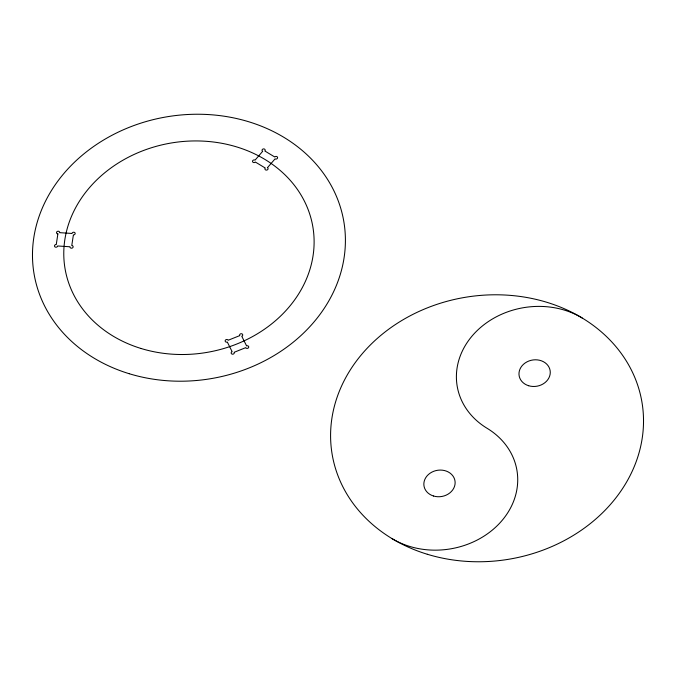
<?xml version="1.0" encoding="UTF-8"?>
<svg xmlns="http://www.w3.org/2000/svg" width="676" height="676" viewBox="0 0 676 676"><rect width="100%" height="100%" fill="white"/><g stroke="black" fill="none" stroke-linecap="round" stroke-linejoin="round"><path stroke-width="1.01" d="M391.919 538.544A78.534 66.383 -9.5 0 0 501.6 521.027A78.534 66.383 -9.5 0 0 487.058 428.271A78.534 66.383 -9.5 0 1 472.516 335.524A78.534 66.383 -9.5 0 1 582.197 317.999M57.883 233.888L56.26 244.543A1.572 1.327 -9.5 0 0 54.502 245.768A1.572 1.327 -9.5 0 0 55.854 247.205A1.572 1.327 -9.5 0 0 57.612 245.971L70.017 246.774A1.572 1.327 -9.5 0 0 71.369 248.202A1.572 1.327 -9.5 0 0 73.126 246.977A1.572 1.327 -9.5 0 0 71.774 245.54L73.397 234.893A1.572 1.327 -9.5 0 0 75.154 233.659A1.572 1.327 -9.5 0 0 73.802 232.231A1.572 1.327 -9.5 0 0 72.045 233.465L59.64 232.662A1.572 1.327 -9.5 0 0 58.288 231.226A1.572 1.327 -9.5 0 0 56.531 232.46A1.572 1.327 -9.5 0 0 57.883 233.888M262.651 151.331L255.038 160.153A1.572 1.327 -9.5 0 0 252.841 160.508A1.572 1.327 -9.5 0 0 253.137 162.358A1.572 1.327 -9.5 0 0 255.325 162.012L265.262 168.028A1.572 1.327 -9.5 0 0 265.558 169.887A1.572 1.327 -9.5 0 0 267.747 169.532A1.572 1.327 -9.5 0 0 267.459 167.682L275.073 158.86A1.572 1.327 -9.5 0 0 277.261 158.505A1.572 1.327 -9.5 0 0 276.974 156.655A1.572 1.327 -9.5 0 0 274.777 157.001L264.84 150.985A1.572 1.327 -9.5 0 0 264.553 149.126A1.572 1.327 -9.5 0 0 262.356 149.481A1.572 1.327 -9.5 0 0 262.651 151.331M239.726 335.626L228.167 340.256A1.572 1.327 -9.5 0 0 226.122 339.631A1.572 1.327 -9.5 0 0 225.277 341.414A1.572 1.327 -9.5 0 0 227.322 342.039L232.121 351.664A1.572 1.327 -9.5 0 0 231.276 353.447A1.572 1.327 -9.5 0 0 233.321 354.063A1.572 1.327 -9.5 0 0 234.166 352.289L245.726 347.658A1.572 1.327 -9.5 0 0 247.771 348.275A1.572 1.327 -9.5 0 0 248.616 346.501A1.572 1.327 -9.5 0 0 246.571 345.875L241.771 336.251A1.572 1.327 -9.5 0 0 242.616 334.468A1.572 1.327 -9.5 0 0 240.571 333.843A1.572 1.327 -9.5 0 0 239.726 335.626M141.14 348.512A125.66 106.216 -9.5 0 0 313.03 227.905A125.66 106.216 -9.5 0 0 112.655 166.761A125.66 106.216 -9.5 0 0 141.14 348.512M129.192 373.71A157.077 132.766 -9.5 0 0 344.05 222.945A157.077 132.766 -9.5 0 0 93.584 146.523A157.077 132.766 -9.5 0 0 129.192 373.71M433.51 496.007A15.709 13.275 -9.5 0 0 454.999 480.932A15.709 13.275 -9.5 0 0 429.953 473.293A15.709 13.275 -9.5 0 0 433.51 496.007M528.649 385.734A15.709 13.275 -9.5 0 0 550.137 370.659A15.709 13.275 -9.5 0 0 525.091 363.012A15.709 13.275 -9.5 0 0 528.649 385.734M427.308 554.261A157.077 132.766 -9.5 0 0 642.166 403.496A157.077 132.766 -9.5 0 0 391.7 327.066A157.077 132.766 -9.5 0 0 427.308 554.261"/></g></svg>
